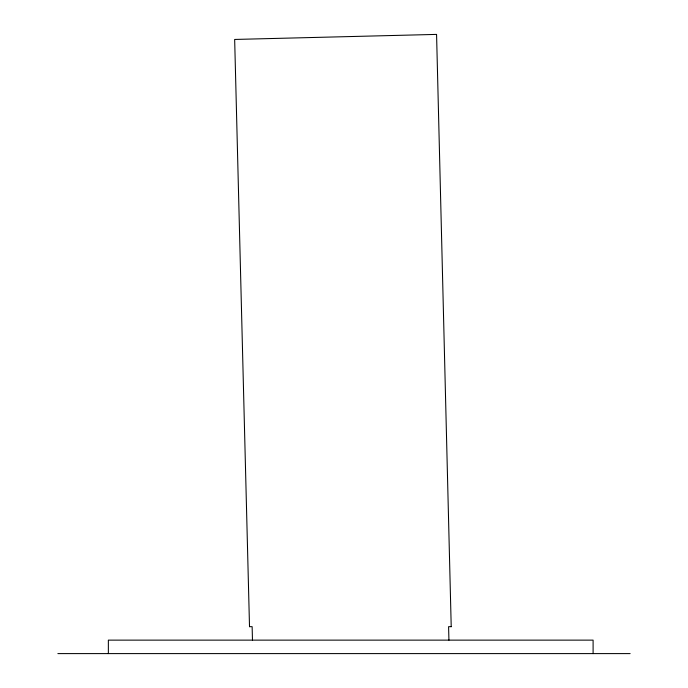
<?xml version="1.0" encoding="UTF-8"?>
<svg xmlns="http://www.w3.org/2000/svg" width="688" height="688" viewBox="0 0 688 688"><rect width="100%" height="100%" fill="white"/><g stroke="black" fill="none" stroke-linecap="round" stroke-linejoin="round"><path stroke-width="1.03" d="M249.452 626.673L252.135 626.673L252.47 640.132M451.276 626.673L448.593 626.673L448.929 640.132M57.869 653.6L630.131 653.6M249.512 626.673L234.66 39.448L436.57 34.4L451.216 626.673M593.099 653.6L593.099 640.132L108.36 640.132L108.36 653.6"/></g></svg>
